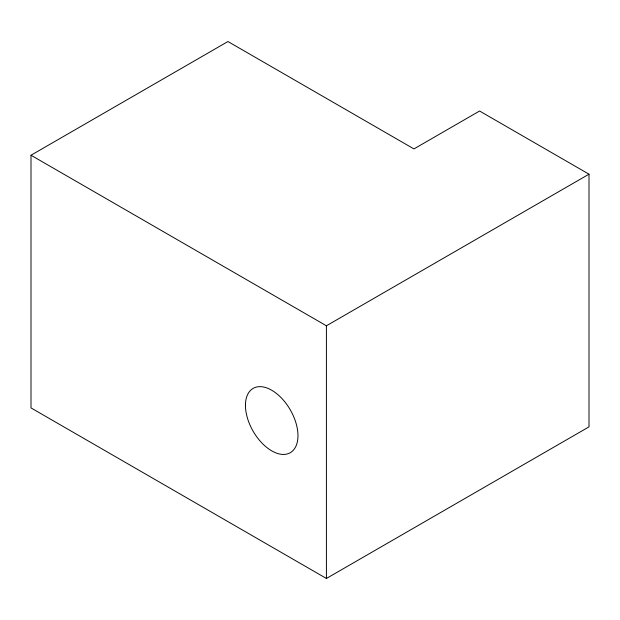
<?xml version="1.0" encoding="UTF-8"?>
<svg xmlns="http://www.w3.org/2000/svg" width="620" height="620" viewBox="0 0 620 620"><rect width="100%" height="100%" fill="white"/><g stroke="black" fill="none" stroke-linecap="round" stroke-linejoin="round"><path stroke-width="0.93" d="M31 155.233L227.943 41.532L413.943 148.916L479.586 111.019L589 174.189L589 426.862L326.415 578.468L31 407.914L31 155.233L326.415 325.787L589 174.189M326.415 325.787L326.415 578.468M245.45 405.387A37.138 21.437 60 0 0 284.836 454.382A37.138 21.437 60 0 0 284.836 401.868A37.138 21.437 60 0 0 245.45 405.387"/></g></svg>
